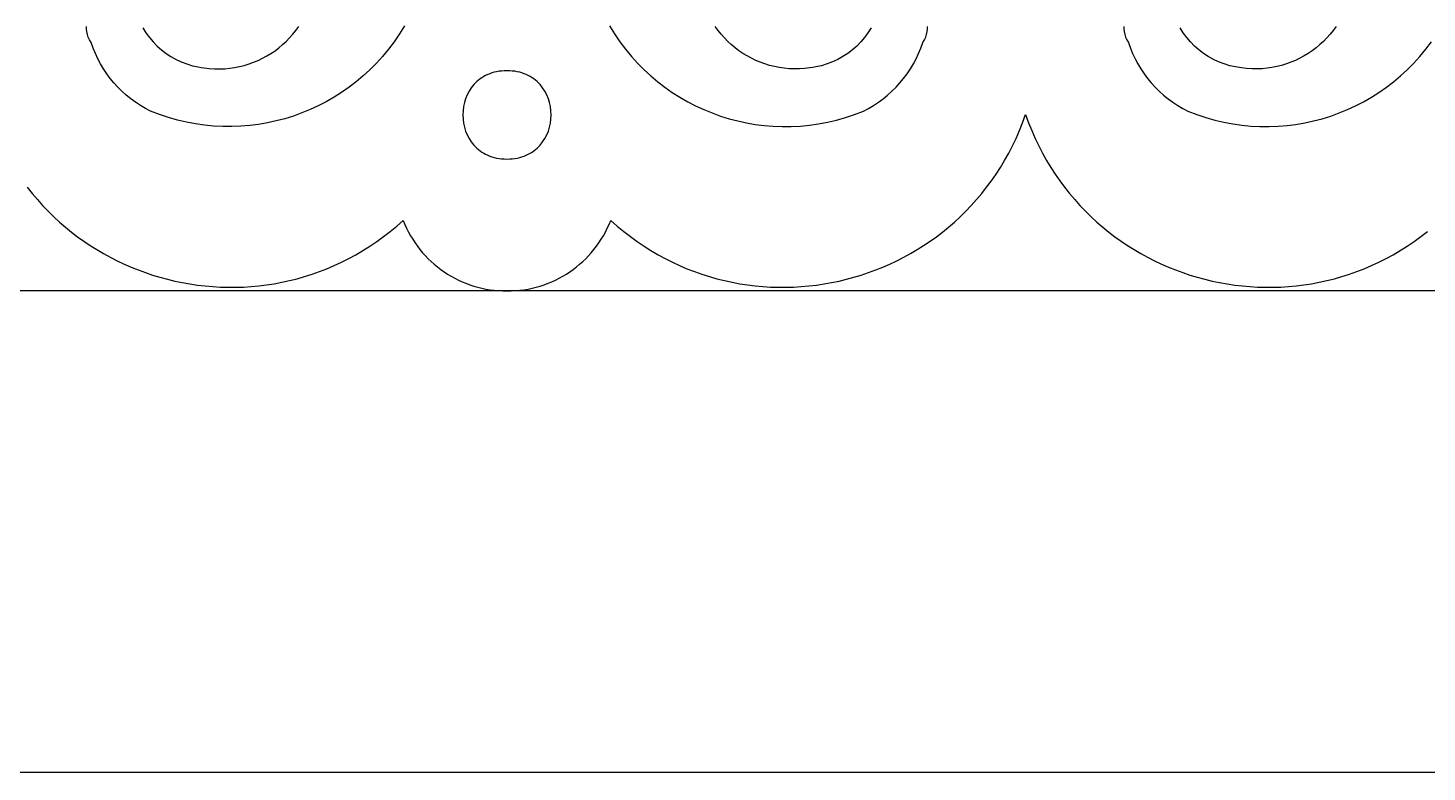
# Model space of a CAD drawing. Extents: x -349 to 352, y -69 to 76.
# Drawn here: x -171.3 to -76.7, y -69.2 to -19 of the extents above; entities that cross this region are included whole.
import ezdxf

# ---------------------------------------------------------------- set-up
doc = ezdxf.new("R2010")
doc.units = 0
doc.layers.add('LAYER_1', color=18, linetype='CONTINUOUS')

msp = doc.modelspace()

# ---------------------------------------------------------------- linework, layer by layer
at = {"layer": 'LAYER_1'}
for points in [[(-348.414, -69.222), (351.586, -69.222), (351.586, 75.778), (-348.414, 75.778)], [(-348.414, -69.222), (351.586, -69.222), (351.586, 75.778), (-348.414, 75.778)], [(-348.414, -69.222), (351.586, -69.222), (351.586, 75.778), (-348.414, 75.778)], [(-138.874, -27.808), (-138.69, -27.804), (-138.513, -27.791), (-138.341, -27.77), (-138.175, -27.741), (-138.014, -27.704), (-137.86, -27.661), (-137.711, -27.61), (-137.569, -27.552), (-137.432, -27.487), (-137.3, -27.417), (-137.175, -27.34), (-137.056, -27.258), (-136.942, -27.17), (-136.834, -27.077), (-136.636, -26.876), (-136.461, -26.658), (-136.31, -26.425), (-136.181, -26.178), (-136.077, -25.921), (-135.995, -25.655), (-135.937, -25.382), (-135.902, -25.105), (-135.89, -24.826), (-135.902, -24.547), (-135.937, -24.27), (-135.995, -23.998), (-136.077, -23.731), (-136.181, -23.474), (-136.31, -23.228), (-136.461, -22.994), (-136.636, -22.776), (-136.834, -22.576), (-136.942, -22.483), (-137.056, -22.395), (-137.175, -22.313), (-137.3, -22.236), (-137.432, -22.165), (-137.569, -22.101), (-137.711, -22.043), (-137.86, -21.992), (-138.014, -21.948), (-138.175, -21.912), (-138.341, -21.883), (-138.513, -21.862), (-138.69, -21.849), (-138.874, -21.845), (-139.058, -21.849), (-139.235, -21.862), (-139.407, -21.883), (-139.573, -21.912), (-139.734, -21.948), (-139.888, -21.992), (-140.037, -22.043), (-140.179, -22.101), (-140.316, -22.165), (-140.448, -22.236), (-140.573, -22.313), (-140.692, -22.395), (-140.806, -22.483), (-140.914, -22.576), (-141.112, -22.776), (-141.287, -22.994), (-141.438, -23.228), (-141.566, -23.474), (-141.671, -23.731), (-141.753, -23.998), (-141.811, -24.27), (-141.846, -24.547), (-141.858, -24.826), (-141.846, -25.105), (-141.811, -25.382), (-141.753, -25.655), (-141.671, -25.921), (-141.566, -26.178), (-141.438, -26.425), (-141.287, -26.658), (-141.112, -26.876), (-140.914, -27.077), (-140.806, -27.17), (-140.692, -27.258), (-140.573, -27.34), (-140.448, -27.417), (-140.316, -27.487), (-140.179, -27.552), (-140.037, -27.61), (-139.888, -27.661), (-139.734, -27.704), (-139.573, -27.741), (-139.407, -27.77), (-139.235, -27.791), (-139.058, -27.804)]]:
    msp.add_lwpolyline(points, close=True, dxfattribs=at)
for points in [[(-145.81, -18.813), (-146.147, -19.359), (-146.506, -19.884), (-146.886, -20.388), (-147.285, -20.871), (-147.704, -21.333), (-148.141, -21.773), (-148.595, -22.19), (-149.065, -22.585), (-149.551, -22.958), (-150.051, -23.307), (-150.565, -23.633), (-151.092, -23.936), (-151.63, -24.214), (-152.18, -24.469), (-152.74, -24.698), (-153.309, -24.904), (-153.887, -25.084), (-154.472, -25.238), (-155.064, -25.367), (-155.662, -25.47), (-156.264, -25.547), (-156.871, -25.597), (-157.481, -25.621), (-158.093, -25.617), (-158.706, -25.586), (-159.32, -25.527), (-159.934, -25.44), (-160.546, -25.325), (-161.156, -25.181), (-161.763, -25.008), (-162.366, -24.806), (-162.965, -24.574), (-163.317, -24.389), (-163.658, -24.187), (-163.987, -23.969), (-164.304, -23.736), (-164.608, -23.488), (-164.899, -23.226), (-165.177, -22.95), (-165.441, -22.661), (-165.69, -22.36), (-165.924, -22.046), (-166.143, -21.721), (-166.345, -21.385), (-166.532, -21.038), (-166.701, -20.682), (-166.853, -20.316), (-166.987, -19.941), (-167.095, -19.755), (-167.179, -19.569), (-167.241, -19.385), (-167.281, -19.203), (-167.302, -19.024), (-167.303, -18.848)], [(-163.489, -18.946), (-163.28, -19.282), (-163.047, -19.6), (-162.794, -19.899), (-162.52, -20.178), (-162.227, -20.437), (-161.917, -20.675), (-161.59, -20.89), (-161.247, -21.081), (-160.89, -21.247), (-160.521, -21.388), (-160.14, -21.503), (-159.748, -21.589), (-159.548, -21.622), (-159.347, -21.648), (-158.995, -21.69), (-158.646, -21.714), (-158.3, -21.719), (-157.957, -21.706), (-157.617, -21.675), (-157.283, -21.628), (-156.953, -21.563), (-156.629, -21.482), (-156.31, -21.385), (-155.999, -21.272), (-155.694, -21.144), (-155.397, -21.002), (-155.107, -20.844), (-154.827, -20.673), (-154.555, -20.489), (-154.293, -20.291), (-154.041, -20.081), (-153.8, -19.858), (-153.57, -19.623), (-153.351, -19.377), (-153.145, -19.12), (-152.951, -18.852)], [(-131.938, -18.813), (-131.601, -19.359), (-131.242, -19.884), (-130.862, -20.388), (-130.462, -20.871), (-130.044, -21.333), (-129.607, -21.773), (-129.153, -22.19), (-128.683, -22.585), (-128.197, -22.958), (-127.697, -23.307), (-127.183, -23.633), (-126.656, -23.936), (-126.118, -24.214), (-125.568, -24.469), (-125.008, -24.698), (-124.439, -24.904), (-123.861, -25.084), (-123.276, -25.238), (-122.684, -25.367), (-122.086, -25.47), (-121.484, -25.547), (-120.877, -25.597), (-120.267, -25.621), (-119.655, -25.617), (-119.042, -25.586), (-118.428, -25.527), (-117.814, -25.44), (-117.202, -25.325), (-116.592, -25.181), (-115.985, -25.008), (-115.382, -24.806), (-114.783, -24.574), (-114.431, -24.389), (-114.09, -24.187), (-113.761, -23.969), (-113.444, -23.736), (-113.14, -23.488), (-112.848, -23.226), (-112.571, -22.95), (-112.307, -22.661), (-112.058, -22.36), (-111.824, -22.046), (-111.605, -21.721), (-111.403, -21.385), (-111.216, -21.038), (-111.047, -20.682), (-110.895, -20.316), (-110.761, -19.941), (-110.653, -19.755), (-110.569, -19.569), (-110.507, -19.385), (-110.467, -19.203), (-110.446, -19.024), (-110.445, -18.848)], [(-114.259, -18.946), (-114.468, -19.282), (-114.7, -19.6), (-114.954, -19.899), (-115.228, -20.178), (-115.521, -20.437), (-115.831, -20.675), (-116.158, -20.89), (-116.501, -21.081), (-116.857, -21.247), (-117.227, -21.388), (-117.608, -21.503), (-118, -21.589), (-118.2, -21.622), (-118.401, -21.648), (-118.753, -21.69), (-119.102, -21.714), (-119.448, -21.719), (-119.791, -21.706), (-120.13, -21.675), (-120.465, -21.628), (-120.795, -21.563), (-121.119, -21.482), (-121.437, -21.385), (-121.749, -21.272), (-122.054, -21.144), (-122.351, -21.002), (-122.641, -20.844), (-122.921, -20.673), (-123.193, -20.489), (-123.455, -20.291), (-123.707, -20.081), (-123.948, -19.858), (-124.178, -19.623), (-124.397, -19.377), (-124.603, -19.12), (-124.797, -18.852)], [(-97.179, -18.848), (-97.177, -19.024), (-97.157, -19.203), (-97.116, -19.385), (-97.054, -19.569), (-96.97, -19.755), (-96.862, -19.941), (-96.728, -20.316), (-96.576, -20.682), (-96.407, -21.038), (-96.221, -21.385), (-96.018, -21.721), (-95.799, -22.046), (-95.565, -22.36), (-95.316, -22.661), (-95.052, -22.95), (-94.775, -23.226), (-94.483, -23.488), (-94.179, -23.736), (-93.862, -23.969), (-93.533, -24.187), (-93.192, -24.389), (-92.84, -24.574), (-92.241, -24.806), (-91.638, -25.008), (-91.031, -25.181), (-90.421, -25.325), (-89.809, -25.44), (-89.195, -25.527), (-88.581, -25.586), (-87.968, -25.617), (-87.356, -25.621), (-86.746, -25.597), (-86.14, -25.547), (-85.537, -25.47), (-84.939, -25.367), (-84.347, -25.238), (-83.762, -25.084), (-83.185, -24.904), (-82.615, -24.698), (-82.055, -24.469), (-81.505, -24.214), (-80.967, -23.936), (-80.44, -23.633), (-79.926, -23.307), (-79.426, -22.958), (-78.94, -22.585), (-78.47, -22.19), (-78.016, -21.773), (-77.579, -21.333), (-77.161, -20.871), (-76.761, -20.388), (-76.381, -19.884)], [(-82.826, -18.852), (-83.02, -19.12), (-83.226, -19.377), (-83.445, -19.623), (-83.675, -19.858), (-83.916, -20.081), (-84.168, -20.291), (-84.43, -20.489), (-84.702, -20.673), (-84.982, -20.844), (-85.272, -21.002), (-85.569, -21.144), (-85.874, -21.272), (-86.186, -21.385), (-86.504, -21.482), (-86.828, -21.563), (-87.158, -21.628), (-87.493, -21.675), (-87.832, -21.706), (-88.175, -21.719), (-88.521, -21.714), (-88.87, -21.69), (-89.222, -21.648), (-89.623, -21.589), (-90.015, -21.503), (-90.396, -21.388), (-90.766, -21.247), (-91.122, -21.081), (-91.465, -20.89), (-91.792, -20.675), (-92.103, -20.437), (-92.395, -20.178), (-92.669, -19.899), (-92.923, -19.6), (-93.155, -19.282), (-93.364, -18.946)], [(-171.302, -29.719), (-170.967, -30.142), (-170.62, -30.552), (-170.262, -30.95), (-169.894, -31.334), (-169.515, -31.705), (-169.126, -32.063), (-168.727, -32.408), (-168.319, -32.74), (-167.902, -33.058), (-167.476, -33.363), (-167.042, -33.654), (-166.6, -33.931), (-166.151, -34.195), (-165.695, -34.444), (-165.232, -34.68), (-164.762, -34.902), (-164.287, -35.109), (-163.806, -35.302), (-163.319, -35.481), (-162.828, -35.645), (-162.333, -35.795), (-161.833, -35.93), (-161.329, -36.051), (-160.822, -36.156), (-160.313, -36.247), (-159.8, -36.323), (-159.285, -36.383), (-158.769, -36.428), (-158.25, -36.458), (-157.731, -36.473), (-157.211, -36.472), (-156.69, -36.456), (-156.17, -36.423), (-155.649, -36.375), (-155.13, -36.312), (-154.611, -36.232), (-154.094, -36.136), (-153.579, -36.024), (-153.066, -35.895), (-152.555, -35.751), (-152.048, -35.59), (-151.544, -35.412), (-151.043, -35.218), (-150.547, -35.007), (-150.055, -34.779), (-149.568, -34.534), (-149.085, -34.272), (-148.609, -33.994), (-148.138, -33.697), (-147.674, -33.384), (-147.216, -33.053), (-146.766, -32.705), (-146.322, -32.339), (-145.887, -31.956), (-145.777, -32.224), (-145.657, -32.486), (-145.529, -32.741), (-145.391, -32.991), (-145.244, -33.234), (-145.089, -33.47), (-144.926, -33.699), (-144.754, -33.922), (-144.575, -34.137), (-144.388, -34.345), (-144.194, -34.546), (-143.993, -34.738), (-143.785, -34.923), (-143.571, -35.1), (-143.35, -35.269), (-143.123, -35.429), (-142.891, -35.581), (-142.652, -35.724), (-142.409, -35.858), (-142.16, -35.984), (-141.907, -36.1), (-141.649, -36.206), (-141.387, -36.303), (-141.121, -36.391), (-140.851, -36.468), (-140.577, -36.536), (-140.3, -36.593), (-140.02, -36.64), (-139.737, -36.676), (-139.452, -36.702), (-139.164, -36.717), (-138.874, -36.72), (-138.584, -36.717), (-138.296, -36.702), (-138.011, -36.676), (-137.728, -36.64), (-137.448, -36.593), (-137.171, -36.536), (-136.897, -36.468), (-136.627, -36.391), (-136.361, -36.303), (-136.099, -36.206), (-135.841, -36.1), (-135.587, -35.984), (-135.339, -35.858), (-135.095, -35.724), (-134.857, -35.581), (-134.625, -35.429), (-134.398, -35.269), (-134.177, -35.1), (-133.963, -34.923), (-133.755, -34.738), (-133.554, -34.546), (-133.36, -34.345), (-133.173, -34.137), (-132.994, -33.922), (-132.822, -33.699), (-132.659, -33.47), (-132.504, -33.234), (-132.357, -32.991), (-132.219, -32.741), (-132.09, -32.486), (-131.971, -32.224), (-131.861, -31.956), (-131.426, -32.339), (-130.982, -32.705), (-130.532, -33.053), (-130.074, -33.384), (-129.61, -33.697), (-129.139, -33.994), (-128.662, -34.272), (-128.18, -34.534), (-127.693, -34.779), (-127.201, -35.007), (-126.705, -35.218), (-126.204, -35.412), (-125.7, -35.59), (-125.192, -35.751), (-124.682, -35.895), (-124.169, -36.024), (-123.654, -36.136), (-123.137, -36.232), (-122.618, -36.312), (-122.099, -36.375), (-121.578, -36.423), (-121.058, -36.456), (-120.537, -36.472), (-120.017, -36.473), (-119.498, -36.458), (-118.979, -36.428), (-118.463, -36.383), (-117.948, -36.323), (-117.435, -36.247), (-116.925, -36.156), (-116.419, -36.051), (-115.915, -35.93), (-115.415, -35.795), (-114.92, -35.645), (-114.428, -35.481), (-113.942, -35.302), (-113.461, -35.109), (-112.986, -34.902), (-112.516, -34.68), (-112.053, -34.444), (-111.597, -34.195), (-111.148, -33.931), (-110.706, -33.654), (-110.272, -33.363), (-109.846, -33.058), (-109.429, -32.74), (-109.021, -32.408), (-108.622, -32.063), (-108.233, -31.705), (-107.854, -31.334), (-107.485, -30.95), (-107.128, -30.552), (-106.781, -30.142), (-106.446, -29.719), (-106.123, -29.284), (-105.812, -28.836), (-105.514, -28.375), (-105.229, -27.903), (-104.957, -27.417), (-104.7, -26.92), (-104.456, -26.411), (-104.227, -25.889), (-104.013, -25.356), (-103.814, -24.811), (-103.812, -24.811), (-103.81, -24.811), (-103.611, -25.356), (-103.396, -25.889), (-103.167, -26.411), (-102.924, -26.92), (-102.666, -27.417), (-102.394, -27.903), (-102.109, -28.375), (-101.811, -28.836), (-101.5, -29.284), (-101.177, -29.719), (-100.842, -30.142), (-100.495, -30.552), (-100.138, -30.95), (-99.769, -31.334), (-99.39, -31.705), (-99.001, -32.063), (-98.602, -32.408), (-98.194, -32.74), (-97.777, -33.058), (-97.351, -33.363), (-96.917, -33.654), (-96.475, -33.931), (-96.026, -34.195), (-95.57, -34.444), (-95.107, -34.68), (-94.637, -34.902), (-94.162, -35.109), (-93.681, -35.302), (-93.195, -35.481), (-92.704, -35.645), (-92.208, -35.795), (-91.708, -35.93), (-91.205, -36.051), (-90.698, -36.156), (-90.188, -36.247), (-89.675, -36.323), (-89.16, -36.383), (-88.644, -36.428), (-88.126, -36.458), (-87.606, -36.473), (-87.086, -36.472), (-86.565, -36.456), (-86.045, -36.423), (-85.524, -36.375), (-85.005, -36.312), (-84.486, -36.232), (-83.969, -36.136), (-83.454, -36.024), (-82.941, -35.895), (-82.431, -35.751), (-81.923, -35.59), (-81.419, -35.412), (-80.918, -35.218), (-80.422, -35.007), (-79.93, -34.779), (-79.443, -34.534), (-78.961, -34.272), (-78.484, -33.994), (-78.014, -33.697), (-77.549, -33.384), (-77.092, -33.053), (-76.641, -32.705)], [(36.438, -36.722), (1.376, -36.721), (-33.687, -36.722), (-68.749, -36.721), (-103.812, -36.722), (-138.874, -36.721), (-173.936, -36.722)]]:
    msp.add_lwpolyline(points, dxfattribs=at)

doc.saveas('drawing.dxf')
